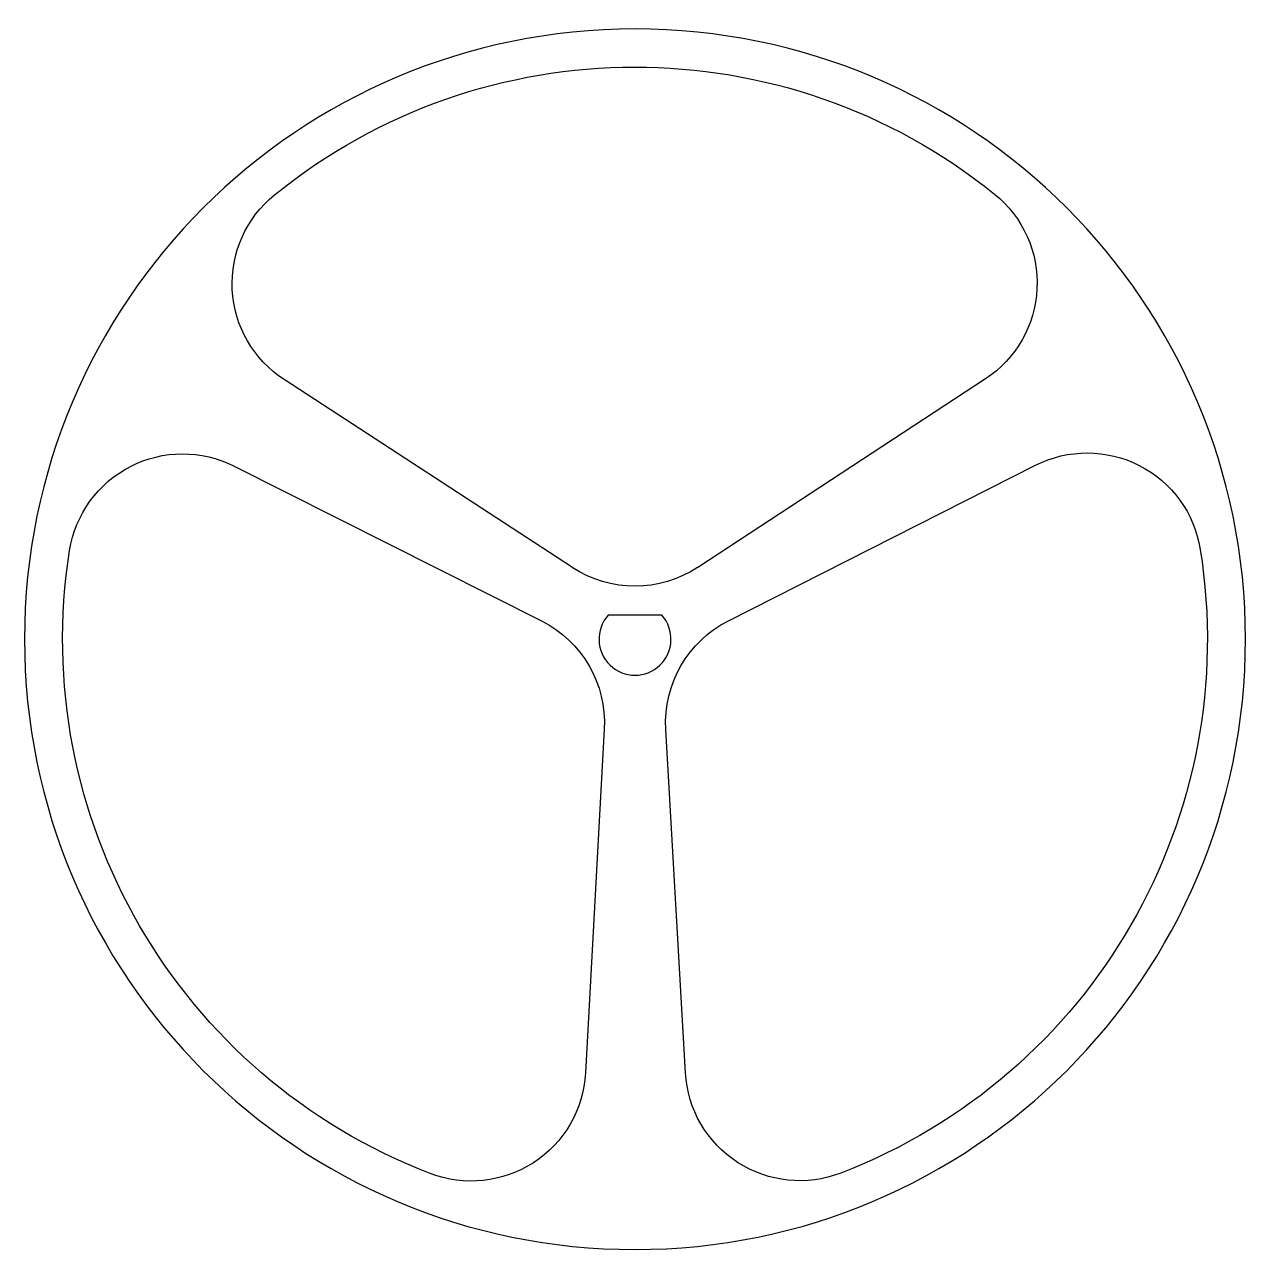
# Model space of a CAD drawing. Extents: x -1 to 1, y -1 to 1.01.
import ezdxf

# ---------------------------------------------------------------- set-up
doc = ezdxf.new("R2010")
doc.units = 0
doc.layers.add('VISIBLE', color=7, linetype='CONTINUOUS')

msp = doc.modelspace()

# ---------------------------------------------------------------- linework, layer by layer
at = {"layer": 'VISIBLE'}
for p, q in [((-0.1026, 0.1174, 0.25), (-0.5749, 0.4255, 0.25)), ((0.574, 0.4267, 0.25), (0.1027, 0.1176, 0.25)), ((-0.6566, 0.2837, 0.25), (-0.1532, 0.0301, 0.25)), ((0.153, 0.0302, 0.25), (0.6559, 0.2851, 0.25)), ((0.044, 0.0394, 0.25), (-0.044, 0.0394, 0.25)), ((-0.0503, -0.1476, 0.25), (-0.0811, -0.7106, 0.25)), ((0.0826, -0.7105, 0.25), (0.0505, -0.1477, 0.25))]:
    msp.add_line(p, q, dxfattribs=at)
at = {"layer": 'VISIBLE', "extrusion": (0, 0, -1)}
msp.add_circle((0, 0, -0.25), 1, dxfattribs=at)
for centre, radius, start, end in [((0, 0, -0.25), 0.9375, 50.9618, 128.9198), ((0.4724, 0.5825, -0.25), 0.1875, 303.129, 50.9618), ((-0.4712, 0.5835, -0.25), 0.1875, 128.9198, 236.74), ((0.7409, 0.1163, -0.25), 0.1875, 8.9198, 116.74), ((-0.7407, 0.1178, -0.25), 0.1875, 63.129, 170.9618), ((0, 0, -0.25), 0.9375, 290.9618, 8.9198), ((0, 0, -0.25), 0.9375, 170.9618, 248.9198), ((0.0002, 0.2744, -0.25), 0.1875, 236.74, 303.129), ((0.2375, -0.1373, -0.25), 0.1875, 116.74, 183.129), ((-0.2377, -0.137, -0.25), 0.1875, 356.74, 63.129), ((0.2683, -0.7004, -0.25), 0.1875, 183.129, 290.9618), ((-0.2698, -0.6998, -0.25), 0.1875, 248.9198, 356.74)]:
    msp.add_arc(centre, radius, start, end, dxfattribs=at)
at = {"layer": 'VISIBLE'}
msp.add_arc((0, 0, 0.25), 0.059, 138.2114, 41.7886, dxfattribs=at)

doc.saveas('drawing.dxf')
